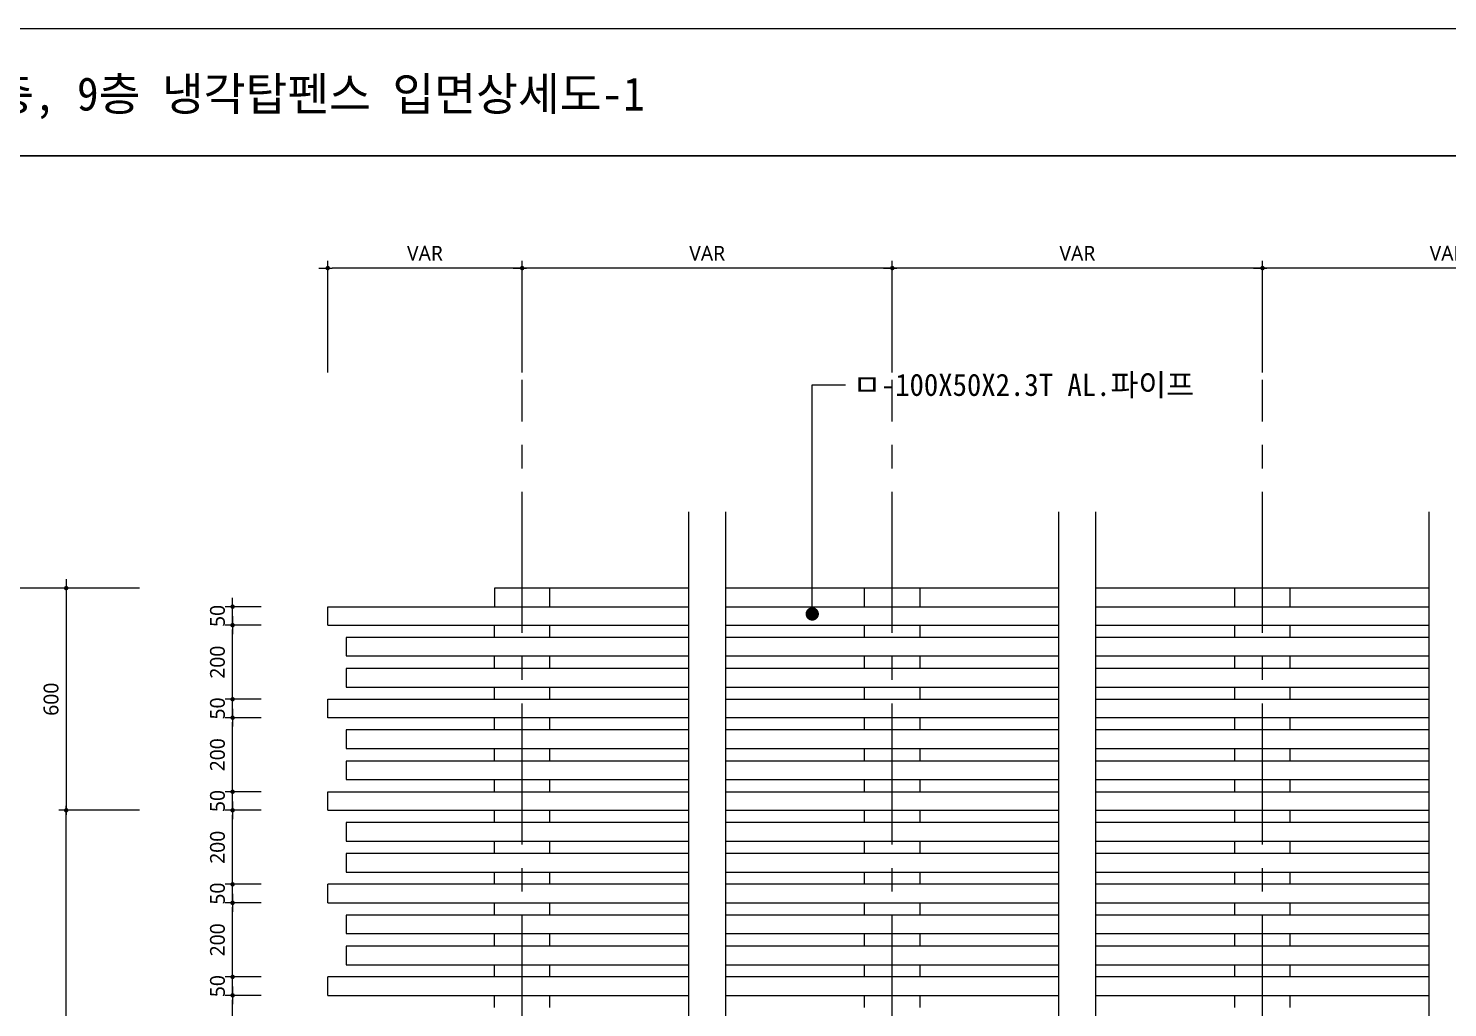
# Model space of a CAD drawing. Header units: inches. Extents: x 361167 to 440483, y 578 to 43803.
# Drawn here: x 425371 to 429205, y 8657 to 11302 of the extents above; entities that cross this region are included whole.
import ezdxf
from ezdxf.enums import TextEntityAlignment as Align

# ---------------------------------------------------------------- set-up
doc = ezdxf.new("R2010")
doc.units = ezdxf.units.IN
doc.header["$MEASUREMENT"] = 0
doc.linetypes.add('CENTER2', pattern=[28.575, 19.05, -3.175, 3.175, -3.175])
doc.layers.get('0').update_dxf_attribs({"linetype": 'CONTINUOUS'})
for name, color, linetype in [('A-CEN', 1, 'CENTER2'), ('AA-MARK', 7, 'CONTINUOUS'), ('dim', 7, 'CONTINUOUS'), ('T', 3, 'CONTINUOUS'), ('TEXT', 7, 'CONTINUOUS'), ('루버', 4, 'CONTINUOUS')]:
    doc.layers.add(name, color=color, linetype=linetype)
doc.layers.add('A-DIMS', color=7, linetype='CONTINUOUS', lineweight=25)
doc.styles.add('HY울릉도L', font='H2GTRE.TTF')
doc.styles.get("Standard").update_dxf_attribs({"font": ''})
doc.styles.add('맑은고딕', font='malgun.ttf')
doc.styles.get('Standard').set_extended_font_data('DotumChe')
doc.dimstyles.new('CDIM', dxfattribs={"dimtxt": 2, "dimasz": 0.6, "dimexe": 1, "dimexo": 1, "dimgap": 1, "dimtad": 1, "dimdec": 0, "dimrnd": 0.5, "dimzin": 0, "dimdsep": 32, "dimlunit": 6, "dimtxsty": 'HY울릉도L', "dimblk1": '_CIDOT', "dimblk2": '_CIDOT', "dimsah": 1, "dimcen": 4.5, "dimclrd": 2, "dimclre": 2, "dimclrt": 7, "dimadec": 0, "dimazin": 0, "dimtfac": 1, "dimtdec": 0, "dimtix": 1, "dimtmove": 2, "dimatfit": 1, "dimldrblk": '_CIDOT', "dimfxl": 1, "dimtolj": 1, "dimtzin": 0, "dimlwd": -1, "dimarcsym": 0})
doc.dimstyles.new('두성금속-6', dxfattribs={"dimscale": 6, "dimtxt": 3, "dimasz": 1.5, "dimexe": 0, "dimexo": 3, "dimgap": 0.9, "dimtad": 1, "dimdec": 0, "dimrnd": 0.25, "dimzin": 0, "dimdsep": 46, "dimlunit": 6, "dimtxsty": 'Standard', "dimblk": 'DOT', "dimcen": 3, "dimdle": 2, "dimclrt": 4, "dimadec": 0, "dimazin": 0, "dimtfac": 1, "dimtdec": 0, "dimtix": 1, "dimtmove": 2, "dimatfit": 0, "dimldrblk": 'DOT', "dimfxl": 1, "dimtolj": 1, "dimtzin": 0, "dimarcsym": 0})

# ---------------------------------------------------------------- blocks, each defined once
blk = doc.blocks.new('_CIDOT')
at = {"color": 0, "linetype": 'ByBlock'}
blk.add_line((2, 0), (-1, 0), dxfattribs=at)
at = {"color": 0, "linetype": 'ByBlock', "const_width": 0.5}
blk.add_lwpolyline([(-0.25, 0, 1), (0.25, 0, 1)], format="xyb", close=True, dxfattribs=at)
blk = doc.blocks.new('*D87')
at = {"layer": 'A-DIMS', "lineweight": -2, "transparency": 16777216}
for p, q in [((428704.7, 10372.3, 0), (428704.7, 10674.5, 0)), ((429704.7, 10372.3, 0), (429704.7, 10674.5, 0))]:
    blk.add_line(p, q, dxfattribs=at)
at = {"layer": 'A-DIMS', "transparency": 16777216}
blk.add_line((429692.7, 10654.5, 0), (428716.7, 10654.5, 0), dxfattribs=at)
at = {"layer": 'A-DIMS', "transparency": 16777216, "xscale": 12, "yscale": 12, "zscale": 12, "rotation": 180}
blk.add_blockref('_CIDOT', (428704.7, 10654.5, 0), dxfattribs=at)
at = {"layer": 'A-DIMS', "transparency": 16777216, "xscale": 12, "yscale": 12, "zscale": 12}
blk.add_blockref('_CIDOT', (429704.7, 10654.5, 0), dxfattribs=at)
at = {"layer": 'A-DIMS', "color": 3, "transparency": 16777216, "insert": (429204.7, 10694.5, 0), "char_height": 40, "attachment_point": 5, "style": '맑은고딕'}
blk.add_mtext('\\A1;VAR', dxfattribs=at)
blk = doc.blocks.new('*D91')
at = {"layer": 'A-DIMS', "lineweight": -2, "transparency": 16777216}
for p, q in [((427704.7, 10372.3, 0), (427704.7, 10674.5, 0)), ((428704.7, 10372.3, 0), (428704.7, 10674.5, 0))]:
    blk.add_line(p, q, dxfattribs=at)
at = {"layer": 'A-DIMS', "transparency": 16777216}
blk.add_line((428692.7, 10654.5, 0), (427716.7, 10654.5, 0), dxfattribs=at)
at = {"layer": 'A-DIMS', "transparency": 16777216, "xscale": 12, "yscale": 12, "zscale": 12, "rotation": 180}
blk.add_blockref('_CIDOT', (427704.7, 10654.5, 0), dxfattribs=at)
at = {"layer": 'A-DIMS', "transparency": 16777216, "xscale": 12, "yscale": 12, "zscale": 12}
blk.add_blockref('_CIDOT', (428704.7, 10654.5, 0), dxfattribs=at)
at = {"layer": 'A-DIMS', "color": 3, "transparency": 16777216, "insert": (428204.7, 10694.5, 0), "char_height": 40, "attachment_point": 5, "style": '맑은고딕'}
blk.add_mtext('\\A1;VAR', dxfattribs=at)
blk = doc.blocks.new('*D92')
at = {"layer": 'A-DIMS', "lineweight": -2, "transparency": 16777216}
for p, q in [((426704.7, 10372.3, 0), (426704.7, 10674.5, 0)), ((427704.7, 10372.3, 0), (427704.7, 10674.5, 0))]:
    blk.add_line(p, q, dxfattribs=at)
at = {"layer": 'A-DIMS', "transparency": 16777216}
blk.add_line((427692.7, 10654.5, 0), (426716.7, 10654.5, 0), dxfattribs=at)
at = {"layer": 'A-DIMS', "transparency": 16777216, "xscale": 12, "yscale": 12, "zscale": 12, "rotation": 180}
blk.add_blockref('_CIDOT', (426704.7, 10654.5, 0), dxfattribs=at)
at = {"layer": 'A-DIMS', "transparency": 16777216, "xscale": 12, "yscale": 12, "zscale": 12}
blk.add_blockref('_CIDOT', (427704.7, 10654.5, 0), dxfattribs=at)
at = {"layer": 'A-DIMS', "color": 3, "transparency": 16777216, "insert": (427204.7, 10694.5, 0), "char_height": 40, "attachment_point": 5, "style": '맑은고딕'}
blk.add_mtext('\\A1;VAR', dxfattribs=at)
blk = doc.blocks.new('*D94')
at = {"layer": 'A-DIMS', "lineweight": -2, "transparency": 16777216}
for p, q in [((426179.7, 10372.3, 0), (426179.7, 10674.5, 0)), ((426704.7, 10372.3, 0), (426704.7, 10674.5, 0))]:
    blk.add_line(p, q, dxfattribs=at)
at = {"layer": 'A-DIMS', "transparency": 16777216}
blk.add_line((426692.7, 10654.5, 0), (426191.7, 10654.5, 0), dxfattribs=at)
at = {"layer": 'A-DIMS', "transparency": 16777216, "xscale": 12, "yscale": 12, "zscale": 12, "rotation": 180}
blk.add_blockref('_CIDOT', (426179.7, 10654.5, 0), dxfattribs=at)
at = {"layer": 'A-DIMS', "transparency": 16777216, "xscale": 12, "yscale": 12, "zscale": 12}
blk.add_blockref('_CIDOT', (426704.7, 10654.5, 0), dxfattribs=at)
at = {"layer": 'A-DIMS', "color": 3, "transparency": 16777216, "insert": (426442.2, 10694.5, 0), "char_height": 40, "attachment_point": 5, "style": '맑은고딕'}
blk.add_mtext('\\A1;VAR', dxfattribs=at)
blk = doc.blocks.new('*D95')
at = {"layer": 'A-DIMS', "lineweight": -2, "transparency": 16777216}
for p, q in [((425671.5, 9790), (425234, 9790)), ((425671.5, 6790), (425234, 6790))]:
    blk.add_line(p, q, dxfattribs=at)
at = {"layer": 'A-DIMS', "transparency": 16777216}
blk.add_line((425254, 6802), (425254, 9778), dxfattribs=at)
at = {"layer": 'A-DIMS', "transparency": 16777216, "xscale": 12, "yscale": 12, "zscale": 12}
for p, rotation in [((425254, 9790), 90), ((425254, 6790), 270)]:
    blk.add_blockref('_CIDOT', p, dxfattribs=dict(at, rotation=rotation))
at = {"layer": 'A-DIMS', "color": 3, "transparency": 16777216, "insert": (425210, 8290), "char_height": 40, "attachment_point": 5, "rotation": 90, "style": '맑은고딕'}
blk.add_mtext('\\A1;3,000', dxfattribs=at)
blk = doc.blocks.new('*D97')
at = {"layer": 'A-DIMS', "lineweight": -2, "transparency": 16777216}
for p, q in [((425671.5, 9790), (425453.1, 9790)), ((425671.5, 9190), (425453.1, 9190))]:
    blk.add_line(p, q, dxfattribs=at)
at = {"layer": 'A-DIMS', "transparency": 16777216}
blk.add_line((425473.1, 9778), (425473.1, 9202), dxfattribs=at)
at = {"layer": 'A-DIMS', "transparency": 16777216, "xscale": 12, "yscale": 12, "zscale": 12}
for p, rotation in [((425473.1, 9790), 90), ((425473.1, 9190), 270)]:
    blk.add_blockref('_CIDOT', p, dxfattribs=dict(at, rotation=rotation))
at = {"layer": 'A-DIMS', "color": 3, "transparency": 16777216, "insert": (425432.4, 9490), "char_height": 40, "attachment_point": 5, "rotation": 90, "style": '맑은고딕'}
blk.add_mtext('\\A1;600', dxfattribs=at)
blk = doc.blocks.new('*D98')
at = {"layer": 'A-DIMS', "lineweight": -2, "transparency": 16777216}
for p, q in [((425671.5, 9190), (425453.1, 9190)), ((425671.5, 7240), (425453.1, 7240))]:
    blk.add_line(p, q, dxfattribs=at)
at = {"layer": 'A-DIMS', "transparency": 16777216}
blk.add_line((425473.1, 7252), (425473.1, 9178), dxfattribs=at)
at = {"layer": 'A-DIMS', "transparency": 16777216, "xscale": 12, "yscale": 12, "zscale": 12}
for p, rotation in [((425473.1, 9190), 90), ((425473.1, 7240), 270)]:
    blk.add_blockref('_CIDOT', p, dxfattribs=dict(at, rotation=rotation))
at = {"layer": 'A-DIMS', "color": 3, "transparency": 16777216, "insert": (425428.9, 8215), "char_height": 40, "attachment_point": 5, "rotation": 90, "style": '맑은고딕'}
blk.add_mtext('\\A1;1,950', dxfattribs=at)
blk = doc.blocks.new('*D109')
at = {"layer": 'A-DIMS', "lineweight": -2, "transparency": 16777216}
for p, q in [((425999.7, 8690), (425902.6, 8690)), ((425999.7, 8490), (425902.6, 8490))]:
    blk.add_line(p, q, dxfattribs=at)
at = {"layer": 'A-DIMS', "transparency": 16777216}
blk.add_line((425922.6, 8502), (425922.6, 8678), dxfattribs=at)
at = {"layer": 'A-DIMS', "transparency": 16777216, "xscale": 12, "yscale": 12, "zscale": 12}
for p, rotation in [((425922.6, 8690), 90), ((425922.6, 8490), 270)]:
    blk.add_blockref('_CIDOT', p, dxfattribs=dict(at, rotation=rotation))
at = {"layer": 'A-DIMS', "color": 3, "transparency": 16777216, "insert": (425881.9, 8590), "char_height": 40, "attachment_point": 5, "rotation": 90, "style": '맑은고딕'}
blk.add_mtext('\\A1;200', dxfattribs=at)
blk = doc.blocks.new('*D110')
at = {"layer": 'A-DIMS', "transparency": 16777216}
for p, q in [((425922.6, 8752), (425922.6, 8764)), ((425922.6, 8690), (425922.6, 8740)), ((425922.6, 8678), (425922.6, 8666))]:
    blk.add_line(p, q, dxfattribs=at)
at = {"layer": 'A-DIMS', "lineweight": -2, "transparency": 16777216}
for p, q in [((425999.7, 8740), (425902.6, 8740)), ((425999.7, 8690), (425902.6, 8690))]:
    blk.add_line(p, q, dxfattribs=at)
at = {"layer": 'A-DIMS', "transparency": 16777216, "xscale": 12, "yscale": 12, "zscale": 12}
for p, rotation in [((425922.6, 8740), 270), ((425922.6, 8690), 90)]:
    blk.add_blockref('_CIDOT', p, dxfattribs=dict(at, rotation=rotation))
at = {"layer": 'A-DIMS', "color": 3, "transparency": 16777216, "insert": (425881.9, 8715), "char_height": 40, "attachment_point": 5, "rotation": 90, "style": '맑은고딕'}
blk.add_mtext('\\A1;50', dxfattribs=at)
blk = doc.blocks.new('*D111')
at = {"layer": 'A-DIMS', "lineweight": -2, "transparency": 16777216}
for p, q in [((425999.7, 8940), (425902.6, 8940)), ((425999.7, 8740), (425902.6, 8740))]:
    blk.add_line(p, q, dxfattribs=at)
at = {"layer": 'A-DIMS', "transparency": 16777216}
blk.add_line((425922.6, 8752), (425922.6, 8928), dxfattribs=at)
at = {"layer": 'A-DIMS', "transparency": 16777216, "xscale": 12, "yscale": 12, "zscale": 12}
for p, rotation in [((425922.6, 8940), 90), ((425922.6, 8740), 270)]:
    blk.add_blockref('_CIDOT', p, dxfattribs=dict(at, rotation=rotation))
at = {"layer": 'A-DIMS', "color": 3, "transparency": 16777216, "insert": (425881.9, 8840), "char_height": 40, "attachment_point": 5, "rotation": 90, "style": '맑은고딕'}
blk.add_mtext('\\A1;200', dxfattribs=at)
blk = doc.blocks.new('*D112')
at = {"layer": 'A-DIMS', "transparency": 16777216}
for p, q in [((425922.6, 9002), (425922.6, 9014)), ((425922.6, 8940), (425922.6, 8990)), ((425922.6, 8928), (425922.6, 8916))]:
    blk.add_line(p, q, dxfattribs=at)
at = {"layer": 'A-DIMS', "lineweight": -2, "transparency": 16777216}
for p, q in [((425999.7, 8990), (425902.6, 8990)), ((425999.7, 8940), (425902.6, 8940))]:
    blk.add_line(p, q, dxfattribs=at)
at = {"layer": 'A-DIMS', "transparency": 16777216, "xscale": 12, "yscale": 12, "zscale": 12}
for p, rotation in [((425922.6, 8990), 270), ((425922.6, 8940), 90)]:
    blk.add_blockref('_CIDOT', p, dxfattribs=dict(at, rotation=rotation))
at = {"layer": 'A-DIMS', "color": 3, "transparency": 16777216, "insert": (425881.9, 8965), "char_height": 40, "attachment_point": 5, "rotation": 90, "style": '맑은고딕'}
blk.add_mtext('\\A1;50', dxfattribs=at)
blk = doc.blocks.new('*D113')
at = {"layer": 'A-DIMS', "lineweight": -2, "transparency": 16777216}
for p, q in [((425999.7, 9190), (425902.6, 9190)), ((425999.7, 8990), (425902.6, 8990))]:
    blk.add_line(p, q, dxfattribs=at)
at = {"layer": 'A-DIMS', "transparency": 16777216}
blk.add_line((425922.6, 9002), (425922.6, 9178), dxfattribs=at)
at = {"layer": 'A-DIMS', "transparency": 16777216, "xscale": 12, "yscale": 12, "zscale": 12}
for p, rotation in [((425922.6, 9190), 90), ((425922.6, 8990), 270)]:
    blk.add_blockref('_CIDOT', p, dxfattribs=dict(at, rotation=rotation))
at = {"layer": 'A-DIMS', "color": 3, "transparency": 16777216, "insert": (425881.9, 9090), "char_height": 40, "attachment_point": 5, "rotation": 90, "style": '맑은고딕'}
blk.add_mtext('\\A1;200', dxfattribs=at)
blk = doc.blocks.new('*D114')
at = {"layer": 'A-DIMS', "lineweight": -2, "transparency": 16777216}
for p, q in [((425999.7, 9240), (425902.6, 9240)), ((425999.7, 9190), (425902.6, 9190))]:
    blk.add_line(p, q, dxfattribs=at)
at = {"layer": 'A-DIMS', "transparency": 16777216}
for p, q in [((425922.6, 9252), (425922.6, 9264)), ((425922.6, 9190), (425922.6, 9240)), ((425922.6, 9178), (425922.6, 9166))]:
    blk.add_line(p, q, dxfattribs=at)
at = {"layer": 'A-DIMS', "transparency": 16777216, "xscale": 12, "yscale": 12, "zscale": 12}
for p, rotation in [((425922.6, 9240), 270), ((425922.6, 9190), 90)]:
    blk.add_blockref('_CIDOT', p, dxfattribs=dict(at, rotation=rotation))
at = {"layer": 'A-DIMS', "color": 3, "transparency": 16777216, "insert": (425881.9, 9215), "char_height": 40, "attachment_point": 5, "rotation": 90, "style": '맑은고딕'}
blk.add_mtext('\\A1;50', dxfattribs=at)
blk = doc.blocks.new('*D115')
at = {"layer": 'A-DIMS', "lineweight": -2, "transparency": 16777216}
for p, q in [((425999.7, 9440), (425902.6, 9440)), ((425999.7, 9240), (425902.6, 9240))]:
    blk.add_line(p, q, dxfattribs=at)
at = {"layer": 'A-DIMS', "transparency": 16777216}
blk.add_line((425922.6, 9252), (425922.6, 9428), dxfattribs=at)
at = {"layer": 'A-DIMS', "transparency": 16777216, "xscale": 12, "yscale": 12, "zscale": 12}
for p, rotation in [((425922.6, 9440), 90), ((425922.6, 9240), 270)]:
    blk.add_blockref('_CIDOT', p, dxfattribs=dict(at, rotation=rotation))
at = {"layer": 'A-DIMS', "color": 3, "transparency": 16777216, "insert": (425881.9, 9340), "char_height": 40, "attachment_point": 5, "rotation": 90, "style": '맑은고딕'}
blk.add_mtext('\\A1;200', dxfattribs=at)
blk = doc.blocks.new('*D116')
at = {"layer": 'A-DIMS', "transparency": 16777216}
for p, q in [((425922.6, 9502), (425922.6, 9514)), ((425922.6, 9440), (425922.6, 9490)), ((425922.6, 9428), (425922.6, 9416))]:
    blk.add_line(p, q, dxfattribs=at)
at = {"layer": 'A-DIMS', "lineweight": -2, "transparency": 16777216}
for p, q in [((425999.7, 9490), (425902.6, 9490)), ((425999.7, 9440), (425902.6, 9440))]:
    blk.add_line(p, q, dxfattribs=at)
at = {"layer": 'A-DIMS', "transparency": 16777216, "xscale": 12, "yscale": 12, "zscale": 12}
for p, rotation in [((425922.6, 9490), 270), ((425922.6, 9440), 90)]:
    blk.add_blockref('_CIDOT', p, dxfattribs=dict(at, rotation=rotation))
at = {"layer": 'A-DIMS', "color": 3, "transparency": 16777216, "insert": (425881.9, 9465), "char_height": 40, "attachment_point": 5, "rotation": 90, "style": '맑은고딕'}
blk.add_mtext('\\A1;50', dxfattribs=at)
blk = doc.blocks.new('*D117')
at = {"layer": 'A-DIMS', "lineweight": -2, "transparency": 16777216}
for p, q in [((425999.7, 9690), (425902.6, 9690)), ((425999.7, 9490), (425902.6, 9490))]:
    blk.add_line(p, q, dxfattribs=at)
at = {"layer": 'A-DIMS', "transparency": 16777216}
blk.add_line((425922.6, 9502), (425922.6, 9678), dxfattribs=at)
at = {"layer": 'A-DIMS', "transparency": 16777216, "xscale": 12, "yscale": 12, "zscale": 12}
for p, rotation in [((425922.6, 9690), 90), ((425922.6, 9490), 270)]:
    blk.add_blockref('_CIDOT', p, dxfattribs=dict(at, rotation=rotation))
at = {"layer": 'A-DIMS', "color": 3, "transparency": 16777216, "insert": (425881.9, 9590), "char_height": 40, "attachment_point": 5, "rotation": 90, "style": '맑은고딕'}
blk.add_mtext('\\A1;200', dxfattribs=at)
blk = doc.blocks.new('*D118')
at = {"layer": 'A-DIMS', "lineweight": -2, "transparency": 16777216}
for p, q in [((425999.7, 9740), (425902.6, 9740)), ((425999.7, 9690), (425902.6, 9690))]:
    blk.add_line(p, q, dxfattribs=at)
at = {"layer": 'A-DIMS', "transparency": 16777216}
for p, q in [((425922.6, 9752), (425922.6, 9764)), ((425922.6, 9690), (425922.6, 9740)), ((425922.6, 9678), (425922.6, 9666))]:
    blk.add_line(p, q, dxfattribs=at)
at = {"layer": 'A-DIMS', "transparency": 16777216, "xscale": 12, "yscale": 12, "zscale": 12}
for p, rotation in [((425922.6, 9740), 270), ((425922.6, 9690), 90)]:
    blk.add_blockref('_CIDOT', p, dxfattribs=dict(at, rotation=rotation))
at = {"layer": 'A-DIMS', "color": 3, "transparency": 16777216, "insert": (425881.9, 9715), "char_height": 40, "attachment_point": 5, "rotation": 90, "style": '맑은고딕'}
blk.add_mtext('\\A1;50', dxfattribs=at)
blk = doc.blocks.new('_Dot')
at = {"color": 0, "linetype": 'ByBlock', "lineweight": -2}
blk.add_line((-0.5, 0), (-1, 0), dxfattribs=at)
at = {"color": 0, "linetype": 'ByBlock', "lineweight": -2, "const_width": 0.5}
blk.add_lwpolyline([(-0.25, 0, 1), (0.25, 0, 1)], format="xyb", close=True, dxfattribs=at)

msp = doc.modelspace()

# ---------------------------------------------------------------- linework, layer by layer
at = {"color": 7}
for p, q in [((434670.4, 10957.6), (424582.9, 10957.6)), ((424582.9, 10957.6), (438957.9, 10957.6))]:
    msp.add_line(p, q, dxfattribs=at)
msp.add_lwpolyline([(438957.9, 578), (424582.9, 578), (424582.9, 11302), (438957.9, 11302)], close=True, dxfattribs=at)
at = {"layer": 'A-CEN', "ltscale": 20}
for p, q in [((426704.7, 6240), (426704.7, 10352.3)), ((427704.7, 6240), (427704.7, 10352.3)), ((428704.7, 6240), (428704.7, 10352.3))]:
    msp.add_line(p, q, dxfattribs=at)
at = {"layer": 'AA-MARK', "elevation": 0}
for points in [[(427154.7, 6464.5), (427154.7, 8285.5), (427184.7, 8300.5), (427124.7, 8300.5), (427154.7, 8320), (427154.7, 9995.9)], [(427254.7, 6464.5), (427254.7, 8285.5), (427284.7, 8300.5), (427224.7, 8300.5), (427254.7, 8320), (427254.7, 9995.9)], [(428154.7, 6464.5), (428154.7, 8285.5), (428184.7, 8300.5), (428124.7, 8300.5), (428154.7, 8320), (428154.7, 9995.9)], [(428254.7, 6464.5), (428254.7, 8285.5), (428284.7, 8300.5), (428224.7, 8300.5), (428254.7, 8320), (428254.7, 9995.9)], [(429154.7, 6464.5), (429154.7, 8285.5), (429184.7, 8300.5), (429124.7, 8300.5), (429154.7, 8320), (429154.7, 9995.9)]]:
    msp.add_lwpolyline(points, dxfattribs=at)
at = {"layer": '루버'}
for p, q in [((426779.7, 9740, 0), (426779.7, 9790, 0)), ((427629.7, 9739, 0), (427629.7, 9790, 0)), ((427779.7, 9740, 0), (427779.7, 9790, 0)), ((428629.7, 9739, 0), (428629.7, 9790, 0)), ((428779.7, 9740, 0), (428779.7, 9790, 0)), ((426629.7, 9656, 0), (426629.7, 9689, 0)), ((426779.7, 9656, 0), (426779.7, 9689, 0)), ((427629.7, 9656, 0), (427629.7, 9689, 0)), ((427779.7, 9656, 0), (427779.7, 9689, 0)), ((428629.7, 9656, 0), (428629.7, 9689, 0)), ((428779.7, 9656, 0), (428779.7, 9689, 0)), ((426629.7, 9573, 0), (426629.7, 9606, 0)), ((426779.7, 9573, 0), (426779.7, 9606, 0)), ((427629.7, 9573, 0), (427629.7, 9606, 0)), ((427779.7, 9573, 0), (427779.7, 9606, 0)), ((428629.7, 9573, 0), (428629.7, 9606, 0)), ((428779.7, 9573, 0), (428779.7, 9606, 0)), ((426629.7, 9490, 0), (426629.7, 9523, 0)), ((426779.7, 9490, 0), (426779.7, 9523, 0)), ((427629.7, 9490, 0), (427629.7, 9523, 0)), ((427779.7, 9490, 0), (427779.7, 9523, 0)), ((428629.7, 9490, 0), (428629.7, 9523, 0)), ((428779.7, 9490, 0), (428779.7, 9523, 0)), ((426629.7, 9407), (426629.7, 9440)), ((426779.7, 9407), (426779.7, 9440)), ((427629.7, 9407), (427629.7, 9440)), ((427779.7, 9407), (427779.7, 9440)), ((428629.7, 9407), (428629.7, 9440)), ((428779.7, 9407), (428779.7, 9440)), ((426629.7, 9323), (426629.7, 9357)), ((426779.7, 9323), (426779.7, 9357)), ((427629.7, 9323), (427629.7, 9357)), ((427779.7, 9323), (427779.7, 9357)), ((428629.7, 9323), (428629.7, 9357)), ((428779.7, 9323), (428779.7, 9357)), ((426629.7, 9240), (426629.7, 9273)), ((426779.7, 9240), (426779.7, 9273)), ((427629.7, 9240), (427629.7, 9273)), ((427779.7, 9240), (427779.7, 9273)), ((428629.7, 9240), (428629.7, 9273)), ((428779.7, 9240), (428779.7, 9273)), ((426629.7, 9157), (426629.7, 9190)), ((426779.7, 9157), (426779.7, 9190)), ((427629.7, 9157), (427629.7, 9190)), ((427779.7, 9157), (427779.7, 9190)), ((428629.7, 9157), (428629.7, 9190)), ((428779.7, 9157), (428779.7, 9190)), ((426629.7, 9073), (426629.7, 9107)), ((426779.7, 9073), (426779.7, 9107)), ((427629.7, 9073), (427629.7, 9107)), ((427779.7, 9073), (427779.7, 9107)), ((428629.7, 9073), (428629.7, 9107)), ((428779.7, 9073), (428779.7, 9107)), ((426629.7, 8990), (426629.7, 9023)), ((426779.7, 8990), (426779.7, 9023)), ((427629.7, 8990), (427629.7, 9023)), ((427779.7, 8990), (427779.7, 9023)), ((428629.7, 8990), (428629.7, 9023)), ((428779.7, 8990), (428779.7, 9023)), ((426629.7, 8907), (426629.7, 8940)), ((426779.7, 8907), (426779.7, 8940)), ((427629.7, 8907), (427629.7, 8940)), ((427779.7, 8907), (427779.7, 8940)), ((428629.7, 8907), (428629.7, 8940)), ((428779.7, 8907), (428779.7, 8940)), ((426629.7, 8823), (426629.7, 8857)), ((426779.7, 8823), (426779.7, 8857)), ((427629.7, 8823), (427629.7, 8857)), ((427779.7, 8823), (427779.7, 8857)), ((428629.7, 8823), (428629.7, 8857)), ((428779.7, 8823), (428779.7, 8857)), ((426629.7, 8740), (426629.7, 8773)), ((426779.7, 8740), (426779.7, 8773)), ((427629.7, 8740), (427629.7, 8773)), ((427779.7, 8740), (427779.7, 8773)), ((428629.7, 8740), (428629.7, 8773)), ((428779.7, 8740), (428779.7, 8773)), ((426629.7, 8657), (426629.7, 8690)), ((426779.7, 8657), (426779.7, 8690)), ((427629.7, 8657), (427629.7, 8690)), ((427779.7, 8657), (427779.7, 8690)), ((428629.7, 8657), (428629.7, 8690)), ((428779.7, 8657), (428779.7, 8690))]:
    msp.add_line(p, q, dxfattribs=at)
at = {"layer": '루버', "elevation": 0}
for points in [[(427154.7, 9790), (426629.7, 9790), (426629.7, 9739)], [(428154.7, 9790), (427254.7, 9790)], [(429154.7, 9790), (428254.7, 9790)]]:
    msp.add_lwpolyline(points, dxfattribs=at)
at = {"layer": '루버', "color": 5, "elevation": 0}
for points in [[(426179.7, 9690), (426179.7, 9740), (427154.7, 9740)], [(427254.7, 9740), (428154.7, 9740)], [(428254.7, 9740), (429154.7, 9740)], [(426179.7, 9690), (427154.7, 9690)], [(427254.7, 9690), (428154.7, 9690)], [(428254.7, 9690), (429154.7, 9690)], [(426179.7, 9490), (427154.7, 9490)], [(426179.7, 9440), (426179.7, 9490)], [(427254.7, 9490), (428154.7, 9490)], [(428254.7, 9490), (429154.7, 9490)], [(427154.7, 9440), (426179.7, 9440)], [(428154.7, 9440), (427254.7, 9440)], [(429154.7, 9440), (428254.7, 9440)], [(426180, 9240), (427154.7, 9240)], [(426180, 9190), (426180, 9240)], [(427254.7, 9240), (428154.7, 9240)], [(428254.7, 9240), (429154.7, 9240)], [(426180, 9190), (427154.7, 9190)], [(427254.7, 9190), (428154.7, 9190)], [(428254.7, 9190), (429154.7, 9190)], [(427154.7, 8990), (426180, 8990)], [(426180, 8940), (426180, 8990)], [(428154.7, 8990), (427254.7, 8990)], [(429154.7, 8990), (428254.7, 8990)], [(426180, 8940), (427154.7, 8940)], [(427254.7, 8940), (428154.7, 8940)], [(428254.7, 8940), (429154.7, 8940)], [(427154.7, 8740), (426180, 8740)], [(426180, 8690), (426180, 8740)], [(428154.7, 8740), (427254.7, 8740)], [(429154.7, 8740), (428254.7, 8740)], [(426180, 8690), (427154.7, 8690)], [(427254.7, 8690), (428154.7, 8690)], [(428254.7, 8690), (429154.7, 8690)]]:
    msp.add_lwpolyline(points, dxfattribs=at)
at = {"layer": '루버', "color": 8, "elevation": 0}
for points in [[(427154.7, 9657), (426229.7, 9657), (426229.7, 9607), (427154.7, 9607)], [(428154.7, 9657), (427254.7, 9657)], [(429154.7, 9657), (428254.7, 9657)], [(427254.7, 9607), (428154.7, 9607)], [(428254.7, 9607), (429154.7, 9607)], [(427154.7, 9573), (426229.7, 9573), (426229.7, 9523), (427154.7, 9523)], [(428154.7, 9573), (427254.7, 9573)], [(429154.7, 9573), (428254.7, 9573)], [(427254.7, 9523), (428154.7, 9523)], [(428254.7, 9523), (429154.7, 9523)], [(427154.7, 9407), (426229.7, 9407), (426229.7, 9357), (427154.7, 9357)], [(428154.7, 9407), (427254.7, 9407)], [(429154.7, 9407), (428254.7, 9407)], [(427254.7, 9357), (428154.7, 9357)], [(428254.7, 9357), (429154.7, 9357)], [(427154.7, 9323), (426229.7, 9323), (426229.7, 9273), (427154.7, 9273)], [(428154.7, 9323), (427254.7, 9323)], [(429154.7, 9323), (428254.7, 9323)], [(427254.7, 9273), (428154.7, 9273)], [(428254.7, 9273), (429154.7, 9273)], [(427154.7, 9157), (426229.7, 9157), (426229.7, 9107), (427154.7, 9107)], [(428154.7, 9157), (427254.7, 9157)], [(429154.7, 9157), (428254.7, 9157)], [(427254.7, 9107), (428154.7, 9107)], [(428254.7, 9107), (429154.7, 9107)], [(427154.7, 9073), (426229.7, 9073), (426229.7, 9023), (427154.7, 9023)], [(428154.7, 9073), (427254.7, 9073)], [(429154.7, 9073), (428254.7, 9073)], [(427254.7, 9023), (428154.7, 9023)], [(428254.7, 9023), (429154.7, 9023)], [(427154.7, 8907), (426229.7, 8907), (426229.7, 8857), (427154.7, 8857)], [(428154.7, 8907), (427254.7, 8907)], [(429154.7, 8907), (428254.7, 8907)], [(427254.7, 8857), (428154.7, 8857)], [(428254.7, 8857), (429154.7, 8857)], [(427154.7, 8823), (426229.7, 8823), (426229.7, 8773), (427154.7, 8773)], [(428154.7, 8823), (427254.7, 8823)], [(429154.7, 8823), (428254.7, 8823)], [(427254.7, 8773), (428154.7, 8773)], [(428254.7, 8773), (429154.7, 8773)]]:
    msp.add_lwpolyline(points, dxfattribs=at)

# ---------------------------------------------------------------- texts
at = {"layer": 'T'}
msp.add_text('ㅁ-100X50X2.3T AL.파이프', height=60, dxfattribs=at).set_placement((427598.4, 10339.3, 0), align=Align.MIDDLE_LEFT)
at = {"layer": 'TEXT'}
msp.add_text('지상1층, 9층 냉각탑펜스 입면상세도-1', height=90, dxfattribs=at).set_placement((424989.1, 11125.1), align=Align.MIDDLE_LEFT)

# ---------------------------------------------------------------- dimensions: what is measured, and where the dimension line sits
at = {"layer": 'A-DIMS'}
for base, p1, p2, picture, middle in [((426179.7, 10654.5, 0), (426704.7, 10352.3, 0), (426179.7, 10352.3), '*D94', (426442.2, 10694.5, 0)), ((426704.7, 10654.5, 0), (427704.7, 10352.3, 0), (426704.7, 10352.3), '*D92', (427204.7, 10694.5, 0)), ((427704.7, 10654.5, 0), (428704.7, 10352.3, 0), (427704.7, 10352.3), '*D91', (428204.7, 10694.5, 0)), ((428704.7, 10654.5, 0), (429704.7, 10352.3, 0), (428704.7, 10352.3), '*D87', (429204.7, 10694.5, 0))]:
    dim = msp.add_linear_dim(base=base, p1=p1, p2=p2, angle=180, text='VAR', dimstyle='CDIM', override={"dimscale": 20, "dimtxsty": '맑은고딕', "dimclrd": 256, "dimclre": 256, "dimclrt": 3}, dxfattribs=at)
    dim.commit()
    dim.dimension.update_dxf_attribs({"geometry": picture, "text_midpoint": middle})
for base, p1, p2, angle, picture, middle in [((425254, 9790), (425691.5, 6790, 0), (425691.5, 9790), 90, '*D95', (425210, 8290)), ((425473.1, 9190), (425691.5, 9790, 0), (425691.5, 9190, 0), 270, '*D97', (425432.4, 9490)), ((425922.6, 9740), (426019.7, 9690), (426019.7, 9740), 270, '*D118', (425881.9, 9715)), ((425922.6, 9690), (426019.7, 9490), (426019.7, 9690), 270, '*D117', (425881.9, 9590)), ((425922.6, 9490), (426019.7, 9440), (426019.7, 9490), 270, '*D116', (425881.9, 9465)), ((425922.6, 9440), (426019.7, 9240), (426019.7, 9440), 270, '*D115', (425881.9, 9340)), ((425922.6, 9240), (426019.7, 9190), (426019.7, 9240), 270, '*D114', (425881.9, 9215)), ((425473.1, 9190), (425691.5, 7240), (425691.5, 9190), 90, '*D98', (425428.9, 8215)), ((425922.6, 9190), (426019.7, 8990), (426019.7, 9190), 270, '*D113', (425881.9, 9090)), ((425922.6, 8990), (426019.7, 8940), (426019.7, 8990), 270, '*D112', (425881.9, 8965)), ((425922.6, 8940), (426019.7, 8740), (426019.7, 8940), 270, '*D111', (425881.9, 8840)), ((425922.6, 8740), (426019.7, 8690), (426019.7, 8740), 270, '*D110', (425881.9, 8715)), ((425922.6, 8690), (426019.7, 8490), (426019.7, 8690), 270, '*D109', (425881.9, 8590))]:
    dim = msp.add_linear_dim(base=base, p1=p1, p2=p2, angle=angle, dimstyle='CDIM', override={"dimscale": 20, "dimtxsty": '맑은고딕', "dimclrd": 256, "dimclre": 256, "dimclrt": 3}, dxfattribs=at)
    dim.commit()
    dim.dimension.update_dxf_attribs({"geometry": picture, "text_midpoint": middle})

# ---------------------------------------------------------------- leaders
at = {"layer": 'dim'}
msp.add_leader([(427488.4, 9720.3, 0), (427488.4, 10339.3, 0), (427578.4, 10339.3, 0)], dimstyle='두성금속-6', override={"dimscale": 12, "dimasz": 3, "dimtad": 0}, dxfattribs=at)

doc.saveas('drawing.dxf')
